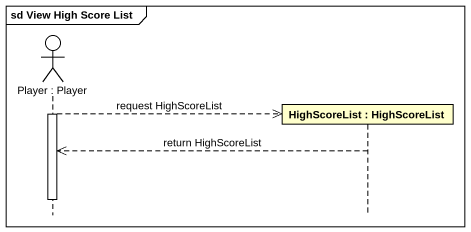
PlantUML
@startuml
mainframe sd View High Score List
hide footbox
actor "Player : Player" as Player
participant "HighScoreList : HighScoreList" as HighScoreList

activate Player
Player -->> HighScoreList ** : request HighScoreList
HighScoreList -->> Player : return HighScoreList
deactivate Player
@enduml
